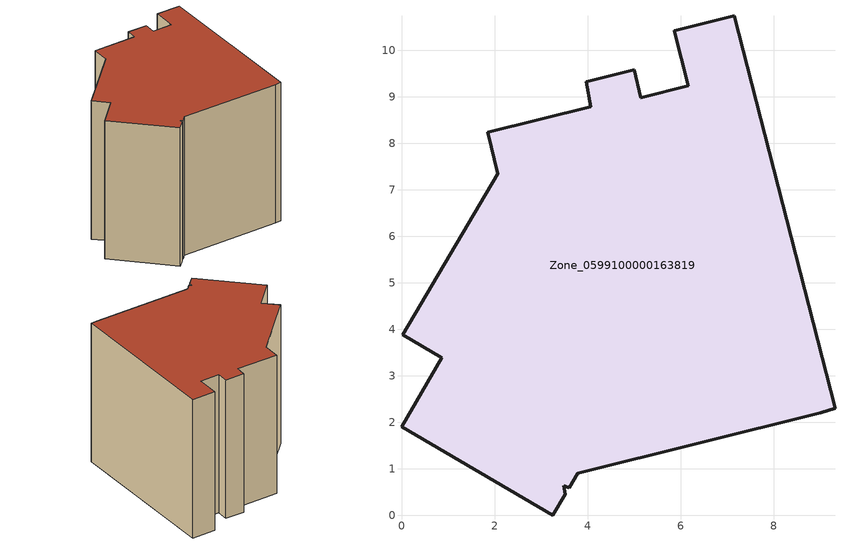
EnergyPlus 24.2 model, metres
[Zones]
Zone_0599100000163819
 floor ground (C_G): 3.49,0.64 3.52,0.45 3.25,0 0,1.9 0.87,3.39 0.03,3.88 2.07,7.34 1.85,8.24 4.07,8.78 3.97,9.32 5,9.58 5.14,8.98 6.16,9.23 5.87,10.42 7.15,10.74 9.32,2.3 9.02,2.21 3.79,0.9 3.61,0.6 z0
 wall outside (C_F): 7.15,10.74 5.87,10.42 6.16,9.23 5.14,8.98 5,9.58 3.97,9.32 4.07,8.78 1.85,8.24 2.07,7.34 0.03,3.88 0.87,3.39 0,1.9 3.25,0 3.52,0.45 3.49,0.64 3.61,0.6 3.79,0.9 9.02,2.21 9.32,2.3 7.15,10.74 z0:7.91
 roof outside (C_R): 3.52,0.45 3.49,0.64 3.61,0.6 3.79,0.9 9.02,2.21 9.32,2.3 7.15,10.74 5.87,10.42 6.16,9.23 5.14,8.98 5,9.58 3.97,9.32 4.07,8.78 1.85,8.24 2.07,7.34 0.03,3.88 0.87,3.39 0,1.9 3.25,0 z7.91
[BUILDING]
Pand.0599100000163819: North Axis=0; Terrain=City; Loads Convergence Tolerance Value=0.04; Temperature Convergence Tolerance Value=0.4; Solar Distribution=FullExterior; Maximum Number of Warmup Days=25; Minimum Number of Warmup Days=1
[Site:Location]
Rotterdam.The.Hague.AP_ZH_NLD Design_Conditions: Latitude=51.96; Longitude=4.45; Time Zone=1; Elevation=-4.5
[SITE:GROUNDTEMPERATURE:BUILDINGSURFACE]
18, 18, 18, 18, 18, 18, 18, 18, 18, 18, 18, 18
[MATERIAL] Thermal Absorptance=0.9; Solar Absorptance=0.7; Visible Absorptance=0.7
Name | Roughness | Thickness | Conductivity | Density | Specific Heat
G.TC.1975-1991 | MediumSmooth | 0.15 | 0.288461 | 540 | 1210
F.TC.1975-1991 | Rough | 0.3 | 0.230769 | 1920 | 840
R.TC.1975-1991 | MediumRough | 0.2 | 0.153846 | 1500 | 1000
[CONSTRUCTION]
C_G: G.TC.1975-1991
C_F: F.TC.1975-1991
C_R: R.TC.1975-1991
[ZONE]
Zone_0599100000163819: Type=1; Multiplier=1; Ceiling Height=Autocalculate; Volume=Autocalculate; Floor Area=autocalculate; Part of Total Floor Area=Yes
[ZONEINFILTRATION:DESIGNFLOWRATE]
Infil_Zone_0599100000163819: Zone or ZoneList or Space or SpaceList=Zone_0599100000163819; Schedule=AlwaysOn; Design Flow Rate Calculation Method=Flow/Area; Flow Rate per Floor Area=0.003; Constant Term Coefficient=1; Temperature Term Coefficient=0; Velocity Term Coefficient=0; Velocity Squared Term Coefficient=0
[HVACTEMPLATE:ZONE:IDEALLOADSAIRSYSTEM]
Zone_0599100000163819: Maximum Heating Supply Air Temperature=50; Minimum Cooling Supply Air Temperature=13; Maximum Heating Supply Air Humidity Ratio=0.0156; Minimum Cooling Supply Air Humidity Ratio=0.0077; Heating Limit=NoLimit; Cooling Limit=NoLimit; Dehumidification Control Type=ConstantSensibleHeatRatio; Cooling Sensible Heat Ratio=0.7; Dehumidification Setpoint=60; Humidification Control Type=None; Humidification Setpoint=30; Outdoor Air Method=None; Outdoor Air Flow Rate per Person=0.00944; Outdoor Air Flow Rate per Zone Floor Area=0; Outdoor Air Flow Rate per Zone=0; Demand Controlled Ventilation Type=None; Outdoor Air Economizer Type=NoEconomizer; Heat Recovery Type=None; Sensible Heat Recovery Effectiveness=0.7; Latent Heat Recovery Effectiveness=0.65
[ZONECONTROL:THERMOSTAT]
ThermostatControl_Zone_0599100000163819: Zone or ZoneList=Zone_0599100000163819; Control Type Schedule=DualSetpointControlType; Control 1=Thermostat_Zone_0599100000163819; Temperature Difference Between Cutout And Setpoint=0
[THERMOSTATSETPOINT:DUALSETPOINT]
Thermostat_Zone_0599100000163819: Heating Setpoint Temperature Schedule=HeatingSetpoint_Zone_0599100000163819; Cooling Setpoint Temperature Schedule=CoolingSetpoint_Zone_0599100000163819
[SCHEDULE:COMPACT]
HeatingSetpoint_Zone_0599100000163819: Through: 12/31, For: AllDays, Until: 24:00, 21
CoolingSetpoint_Zone_0599100000163819: Through: 12/31, For: AllDays, Until: 24:00, 24
DualSetpointControlType: Through: 12/31, For: AllDays, Until: 24:00, 4
AlwaysOn: Through: 12/31, For: AllDays, Until: 24:00, 1
